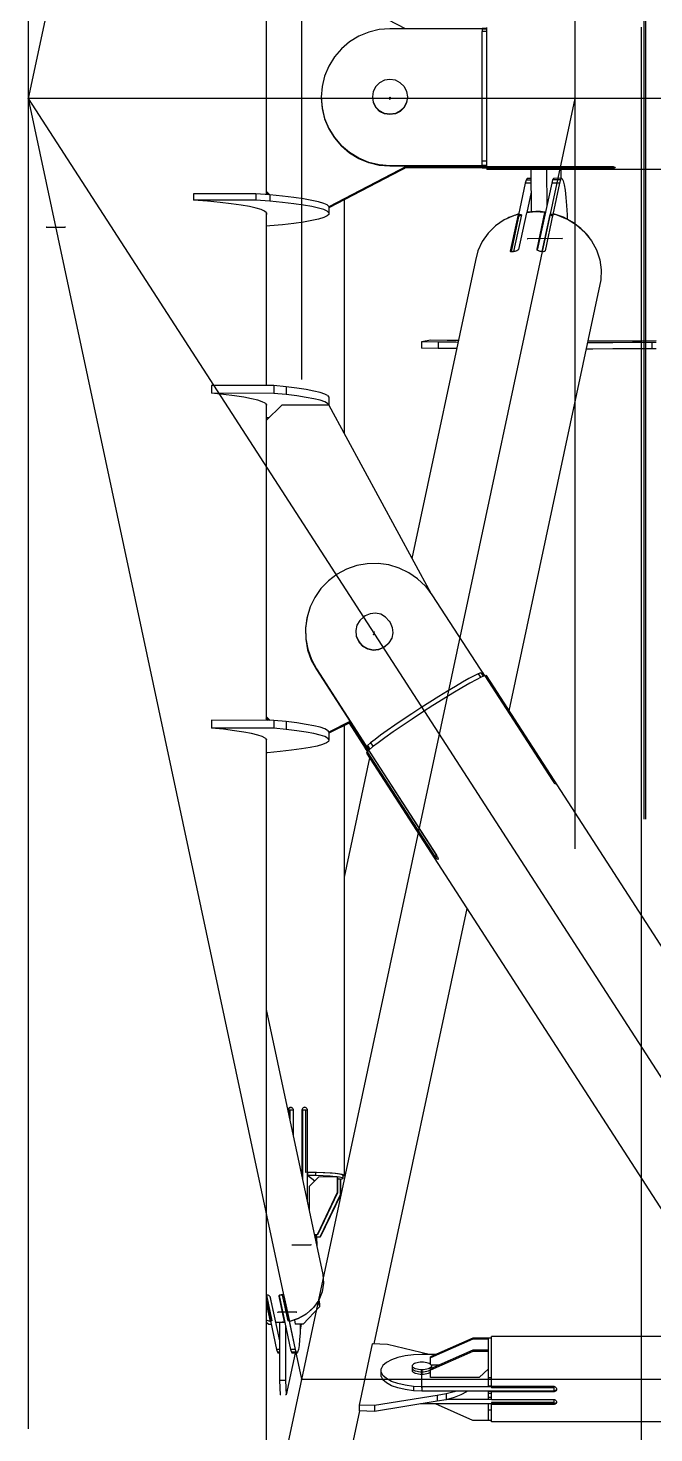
# Model space of a CAD drawing. Header units: millimetres. Extents: x 150209.93 to 150215.05, y 136675.65 to 136679.93.
# Drawn here: x 150211.2963 to 150211.3363, y 136678.2014 to 136678.2914 of the extents above; entities that cross this region are included whole.
import ezdxf

# ---------------------------------------------------------------- set-up
doc = ezdxf.new("R2010")
doc.units = ezdxf.units.MM
doc.header["$LTSCALE"] = 0.25
for name, pattern in [('CENTER', [50.8, 31.75, -6.35, 6.35, -6.35]), ('XKITLINE00', [0]), ('XKITLINE02', [4, 2, -2])]:
    doc.linetypes.add(name, pattern=pattern)

# ---------------------------------------------------------------- blocks, each defined once
blk = doc.blocks.new('çatıı')
at = {"color": 8, "linetype": 'CENTER'}
for p, q in [((11840, 14354.32), (11840, 12689.51)), ((11840, 14100.27), (12015, 13280.27)), ((12370, 14100.27), (11840, 13280.27)), ((11927.5, 13690.27), (11840, 13280.27)), ((11927.5, 13690.27), (11927.5, 12870.27)), ((12015, 13540.01), (12015, 12732.33)), ((11840, 13280.28), (12370, 13280.28)), ((12015, 13280.27), (11840, 12460.27)), ((11840, 13280.27), (12370, 12460.27)), ((11840, 13280.27), (11927.5, 12870.27)), ((11955.8, 13279.92), (11955.8, 13280.63)), ((11845.8, 13239.04), (11851.78, 13239.08)), ((12010.89, 13235.4), (11999.93, 13235.32)), ((11950.77, 13109.5), (11950.54, 13108.63)), ((11924.51, 12913.27), (11930.48, 12913.31)), ((11925.91, 12891.74), (11919.93, 12891.7)), ((11927.5, 12870.27), (12282.5, 12870.27)), ((11966.02, 12867.52), (11966.02, 12873.03))]:
    blk.add_line(p, q, dxfattribs=at)
at = {"color": 116, "linetype": 'XKITLINE02', "true_color": 0x136734}
for p, q in [((12037.16, 12049.63), (12037.16, 13721.24)), ((12037.69, 12049.63), (12037.69, 13721.24)), ((12036.31, 13257.5), (12036.31, 13303.02)), ((12036.31, 12934.47), (12036.31, 13018.62))]:
    blk.add_line(p, q, dxfattribs=at)
at = {"color": 8, "linetype": 'XKITLINE00'}
for p, q in [((11960.8, 13302.56), (11936.2, 13315.32)), ((11916.2, 13310.34), (11916.2, 13250.53)), ((11949, 13301.49), (11945.81, 13300.17)), ((11952.35, 13302.29), (11949, 13301.49)), ((11955.8, 13302.56), (11952.35, 13302.29)), ((11986.8, 13302.56), (11955.8, 13302.56)), ((11985.3, 13302.62), (11985.3, 13302.56)), ((11986.8, 13302.62), (11985.3, 13302.62)), ((11985.3, 13302.44), (11985.3, 13301.7)), ((11986.8, 13302.44), (11985.3, 13302.44)), ((11985.3, 13296.32), (11985.3, 13301.7)), ((11986.8, 13301.7), (11985.3, 13301.7)), ((11986.8, 13298.88), (11986.8, 13302.9)), ((11942.86, 13298.37), (11940.24, 13296.14)), ((11945.81, 13300.17), (11942.86, 13298.37)), ((11986.8, 13282.08), (11986.8, 13298.88)), ((11938, 13293.52), (11936.19, 13290.59)), ((11940.24, 13296.14), (11938, 13293.52)), ((11985.3, 13266.88), (11985.3, 13296.32)), ((11936.19, 13290.59), (11934.87, 13287.41)), ((11934.07, 13284.06), (11933.8, 13280.63)), ((11934.87, 13287.41), (11934.07, 13284.06)), ((11951.26, 13284.04), (11950.47, 13282.48)), ((11952.5, 13285.27), (11951.26, 13284.04)), ((11954.06, 13286.07), (11952.5, 13285.27)), ((11955.8, 13286.34), (11954.06, 13286.07)), ((11957.53, 13286.07), (11955.8, 13286.34)), ((11959.09, 13285.27), (11957.53, 13286.07)), ((11960.33, 13284.04), (11959.09, 13285.27)), ((11960.33, 13284.04), (11961.12, 13282.48)), ((11933.8, 13280.63), (11934.07, 13277.2)), ((11933.8, 13280.47), (11934.07, 13277.04)), ((11950.47, 13282.48), (11950.2, 13280.76)), ((11950.2, 13280.76), (11950.47, 13279.03)), ((11950.2, 13280.69), (11950.47, 13278.97)), ((11950.2, 13280.69), (11950.47, 13278.97)), ((11950.2, 13280.63), (11950.47, 13278.9)), ((11950.47, 13279.03), (11951.26, 13277.47)), ((11950.47, 13278.97), (11951.26, 13277.41)), ((11950.47, 13278.97), (11951.26, 13277.41)), ((11950.47, 13278.9), (11951.26, 13277.35)), ((11961.12, 13279.03), (11960.33, 13277.47)), ((11961.12, 13278.97), (11960.33, 13277.41)), ((11961.12, 13278.97), (11960.33, 13277.41)), ((11961.12, 13278.9), (11960.33, 13277.35)), ((11961.12, 13282.48), (11961.4, 13280.76)), ((11961.4, 13280.76), (11961.12, 13279.03)), ((11961.4, 13280.69), (11961.12, 13278.97)), ((11961.4, 13280.69), (11961.12, 13278.97)), ((11961.4, 13280.63), (11961.12, 13278.9)), ((11986.8, 13261.45), (11986.8, 13282.08)), ((11934.07, 13277.2), (11934.87, 13273.85)), ((11934.07, 13277.04), (11934.87, 13273.69)), ((11952.5, 13276.24), (11951.26, 13277.47)), ((11952.5, 13276.18), (11951.26, 13277.41)), ((11952.5, 13276.18), (11951.26, 13277.41)), ((11952.5, 13276.11), (11951.26, 13277.35)), ((11954.06, 13275.45), (11952.5, 13276.24)), ((11954.06, 13275.38), (11952.5, 13276.18)), ((11954.06, 13275.38), (11952.5, 13276.18)), ((11954.06, 13275.32), (11952.5, 13276.11)), ((11955.8, 13275.17), (11954.06, 13275.45)), ((11955.8, 13275.11), (11954.06, 13275.38)), ((11955.8, 13275.11), (11954.06, 13275.38)), ((11955.8, 13275.05), (11954.06, 13275.32)), ((11957.53, 13275.45), (11955.8, 13275.17)), ((11957.53, 13275.38), (11955.8, 13275.11)), ((11957.53, 13275.38), (11955.8, 13275.11)), ((11957.53, 13275.32), (11955.8, 13275.05)), ((11955.8, 13275.17), (11955.8, 13275.11)), ((11955.8, 13275.11), (11955.8, 13275.05)), ((11959.09, 13276.24), (11957.53, 13275.45)), ((11959.09, 13276.18), (11957.53, 13275.38)), ((11959.09, 13276.18), (11957.53, 13275.38)), ((11959.09, 13276.11), (11957.53, 13275.32)), ((11960.33, 13277.47), (11959.09, 13276.24)), ((11960.33, 13277.41), (11959.09, 13276.18)), ((11960.33, 13277.41), (11959.09, 13276.18)), ((11960.33, 13277.35), (11959.09, 13276.11)), ((11934.87, 13273.85), (11936.19, 13270.67)), ((11934.87, 13273.69), (11936.19, 13270.52)), ((11936.19, 13270.67), (11938, 13267.74)), ((11936.19, 13270.52), (11938, 13267.58)), ((11938, 13267.74), (11940.24, 13265.12)), ((11938, 13267.58), (11940.24, 13264.96)), ((11942.86, 13262.89), (11940.24, 13265.12)), ((11985.3, 13258.83), (11985.3, 13266.88)), ((11942.86, 13262.73), (11940.24, 13264.96)), ((11945.81, 13261.09), (11942.86, 13262.89)), ((11945.81, 13260.93), (11942.86, 13262.73)), ((11949, 13259.77), (11945.81, 13261.09)), ((11949, 13259.61), (11945.81, 13260.93)), ((11986.8, 13258.37), (11986.8, 13261.45)), ((11961.25, 13258.54), (11936.23, 13245.56)), ((11961.86, 13258.54), (11936.23, 13245.24)), ((11952.35, 13258.97), (11949, 13259.77)), ((11952.35, 13258.81), (11949, 13259.61)), ((11952.35, 13258.97), (11952.35, 13258.81)), ((11955.8, 13258.7), (11952.35, 13258.97)), ((11955.8, 13258.54), (11952.35, 13258.81)), ((11986.8, 13258.7), (11955.8, 13258.7)), ((11955.8, 13258.7), (11955.8, 13258.54)), ((11986.8, 13258.54), (11955.8, 13258.54)), ((11985.3, 13257.99), (11960.8, 13257.99)), ((11985.3, 13258.15), (11961.1, 13258.15)), ((11986.8, 13260.12), (11985.3, 13260.12)), ((11986.8, 13258.83), (11985.3, 13258.83)), ((11985.3, 13257.99), (11985.3, 13258.53)), ((11986.8, 13258.31), (11985.3, 13258.31)), ((11986.8, 13258.12), (11985.3, 13258.12)), ((11985.3, 13257.99), (11985.3, 13257.93)), ((11986.8, 13257.93), (11985.3, 13257.93)), ((12026.8, 13258.37), (11986.8, 13258.37)), ((11986.8, 13258.37), (11986.8, 13257.89)), ((11986.8, 13258.37), (11986.8, 13258.31)), ((11986.8, 13257.89), (11986.8, 13257.5)), ((12026.8, 13257.89), (11986.8, 13257.89)), ((12223.2, 13257.5), (11986.8, 13257.5)), ((12000.93, 13257.5), (12001.04, 13243.99)), ((12005.9, 13257.5), (12006, 13245.8)), ((12010.53, 13257.5), (12010.55, 13254.67)), ((12027.11, 13258.36), (12026.8, 13258.37)), ((12026.8, 13258.37), (12026.8, 13257.89)), ((12027.11, 13257.9), (12026.8, 13257.89)), ((12027.39, 13258.31), (12027.11, 13258.36)), ((12027.11, 13258.36), (12027.11, 13257.9)), ((12027.39, 13257.92), (12027.11, 13257.9)), ((12027.63, 13258.24), (12027.39, 13258.31)), ((12027.63, 13257.96), (12027.39, 13257.92)), ((12027.8, 13258.15), (12027.63, 13258.24)), ((12027.8, 13258), (12027.63, 13257.96)), ((12027.88, 13258.1), (12027.8, 13258.15)), ((12027.88, 13258.05), (12027.8, 13258)), ((12027.88, 13258.1), (12027.88, 13258.05)), ((11999.11, 13253.08), (11996.95, 13242.97)), ((11999.4, 13254.12), (11999.11, 13253.08)), ((12000.96, 13253.09), (11999.11, 13253.08)), ((11999.71, 13254.59), (11999.4, 13254.12)), ((12000.95, 13254.13), (11999.4, 13254.12)), ((12000.95, 13254.6), (11999.71, 13254.59)), ((12007.57, 13253.14), (12002.98, 13231.66)), ((12007.86, 13254.18), (12007.57, 13253.14)), ((12010.06, 13253.15), (12007.57, 13253.14)), ((12008.17, 13254.65), (12007.86, 13254.18)), ((12010.35, 13254.2), (12007.86, 13254.18)), ((12010.06, 13253.15), (12007.9, 13243.04)), ((12010.66, 13254.67), (12008.17, 13254.65)), ((12010.35, 13254.2), (12010.06, 13253.15)), ((12010.66, 13254.67), (12010.35, 13254.2)), ((12010.97, 13254.56), (12010.66, 13254.67)), ((12010.97, 13254.56), (12011.29, 13253.86)), ((12011.29, 13253.86), (12011.59, 13252.6)), ((12011.59, 13252.6), (12011.87, 13250.83)), ((11892.88, 13249.72), (11892.88, 13247.72)), ((11912.88, 13249.72), (11892.88, 13249.72)), ((11897.34, 13247.36), (11892.88, 13247.72)), ((11912.88, 13247.72), (11892.88, 13247.72)), ((11901.4, 13246.96), (11897.34, 13247.36)), ((11912.88, 13249.72), (11912.88, 13247.72)), ((11917.34, 13249.35), (11912.88, 13249.72)), ((11917.34, 13247.36), (11912.88, 13247.72)), ((11916.2, 13250.53), (11916.2, 13250.37)), ((11917.38, 13249.35), (11916.2, 13250.53)), ((11916.2, 13250.37), (11916.2, 13249.44)), ((11917.03, 13249.38), (11916.2, 13250.21)), ((11917.34, 13249.35), (11917.34, 13247.36)), ((11921.4, 13248.95), (11917.34, 13249.35)), ((11921.4, 13246.96), (11917.34, 13247.36)), ((11925.01, 13248.53), (11921.4, 13248.95)), ((11928.16, 13248.09), (11925.01, 13248.53)), ((11930.81, 13247.62), (11928.16, 13248.09)), ((11932.96, 13247.14), (11930.81, 13247.62)), ((11934.59, 13246.65), (11932.96, 13247.14)), ((11941.09, 13247.76), (11941.09, 13173.07)), ((12000.99, 13250.25), (11999.58, 13243.68)), ((12011.87, 13250.83), (12012.12, 13248.58)), ((12012.12, 13248.58), (12012.33, 13245.93)), ((11905.01, 13246.54), (11901.4, 13246.96)), ((11908.16, 13246.09), (11905.01, 13246.54)), ((11910.81, 13245.63), (11908.16, 13246.09)), ((11912.96, 13245.15), (11910.81, 13245.63)), ((11914.59, 13244.65), (11912.96, 13245.15)), ((11915.68, 13244.15), (11914.59, 13244.65)), ((11916.23, 13243.64), (11915.68, 13244.15)), ((11916.2, 13243.67), (11916.2, 13188.33)), ((11916.23, 13243.14), (11916.2, 13243.11)), ((11916.23, 13243.64), (11916.23, 13243.14)), ((11925.01, 13246.54), (11921.4, 13246.96)), ((11928.16, 13246.09), (11925.01, 13246.54)), ((11930.81, 13245.63), (11928.16, 13246.09)), ((11932.96, 13245.15), (11930.81, 13245.63)), ((11934.59, 13244.65), (11932.96, 13245.15)), ((11935.68, 13246.15), (11934.59, 13246.65)), ((11935.68, 13244.15), (11934.59, 13244.65)), ((11935.68, 13242.63), (11934.59, 13242.13)), ((11936.23, 13245.64), (11935.68, 13246.15)), ((11936.23, 13243.64), (11935.68, 13244.15)), ((11936.23, 13243.14), (11935.68, 13242.63)), ((11936.23, 13245.64), (11936.23, 13243.64)), ((11936.23, 13243.64), (11936.23, 13243.14)), ((11995.52, 13242.75), (11992.39, 13241.35)), ((11996.84, 13243.09), (11994.33, 13231.33)), ((11997.91, 13242.97), (11995.4, 13231.22)), ((11996.84, 13243.09), (11995.52, 13242.75)), ((11996.99, 13243.27), (11995.78, 13242.82)), ((11996.84, 13243.09), (11996.88, 13242.19)), ((11996.99, 13243.27), (11996.86, 13242.68)), ((11996.86, 13242.68), (11996.89, 13242.07)), ((11997.91, 13242.97), (11996.95, 13242.97)), ((11996.95, 13242.97), (11996.97, 13242.45)), ((11997.91, 13242.97), (11996.97, 13242.45)), ((11999.5, 13243.67), (11996.99, 13231.91)), ((11996.99, 13243.27), (11996.99, 13243.17)), ((12002.38, 13243.92), (11999.5, 13243.67)), ((11999.65, 13243.84), (11999.62, 13243.68)), ((12001.08, 13243.99), (11999.65, 13243.84)), ((12001.08, 13243.99), (12001.04, 13243.81)), ((12002.53, 13244.05), (12001.08, 13243.99)), ((12005.28, 13243.71), (12002.38, 13243.92)), ((12003.98, 13244.01), (12002.53, 13244.05)), ((12005.28, 13243.71), (12002.77, 13231.95)), ((12005.32, 13242.84), (12002.94, 13231.69)), ((12003.98, 13244.01), (12003.93, 13243.81)), ((12005.42, 13243.88), (12003.98, 13244.01)), ((12006.94, 13243.04), (12004.43, 13231.28)), ((12005.28, 13243.71), (12005.32, 13242.84)), ((12005.42, 13243.88), (12005.3, 13243.29)), ((12005.3, 13243.29), (12005.33, 13242.64)), ((12005.42, 13243.88), (12005.45, 13243.23)), ((12007.99, 13243.17), (12005.48, 13231.41)), ((12007.9, 13243.04), (12006.94, 13243.04)), ((12007.86, 13242.56), (12006.94, 13243.04)), ((12007.9, 13243.04), (12007.91, 13242.78)), ((12009.34, 13242.85), (12007.99, 13243.17)), ((12008.14, 13243.35), (12008.09, 13243.14)), ((12011.33, 13242.23), (12008.14, 13243.35)), ((12012.6, 13241.49), (12009.34, 13242.85)), ((12012.33, 13245.93), (12012.5, 13242.96)), ((12012.5, 13242.96), (12012.55, 13241.58)), ((11917.34, 13239.42), (11916.2, 13239.33)), ((11921.4, 13239.82), (11917.34, 13239.42)), ((11925.01, 13240.24), (11921.4, 13239.82)), ((11928.16, 13240.69), (11925.01, 13240.24)), ((11930.81, 13241.15), (11928.16, 13240.69)), ((11932.96, 13241.63), (11930.81, 13241.15)), ((11934.59, 13242.13), (11932.96, 13241.63)), ((11989.59, 13239.47), (11987.21, 13237.15)), ((11992.39, 13241.35), (11989.59, 13239.47)), ((11993.9, 13242.12), (11993.24, 13241.73)), ((11993.9, 13242.12), (11993.88, 13242.02)), ((11995.11, 13242.57), (11993.9, 13242.12)), ((11996.88, 13242.19), (11994.52, 13231.13)), ((11996.97, 13242.45), (11994.55, 13231.12)), ((12011.33, 13242.23), (12011.29, 13242.04)), ((12014.29, 13240.64), (12011.33, 13242.23)), ((12015.57, 13239.64), (12012.6, 13241.49)), ((12016.93, 13238.62), (12014.29, 13240.64)), ((12018.17, 13237.36), (12015.57, 13239.64)), ((12016.93, 13238.62), (12017.82, 13237.67)), ((11985.31, 13234.47), (11983.96, 13231.51)), ((11987.21, 13237.15), (11985.31, 13234.47)), ((12018.17, 13237.36), (12020.32, 13234.71)), ((12018.57, 13236.87), (12019.18, 13236.22)), ((12019.18, 13236.22), (12019.54, 13235.67)), ((12020.32, 13234.71), (12021.95, 13231.77)), ((11983.96, 13231.51), (11983.2, 13228.36)), ((11994.33, 13231.33), (11994.38, 13231.21)), ((11994.52, 13231.13), (11994.38, 13231.21)), ((11994.75, 13231.09), (11994.52, 13231.13)), ((11995.04, 13231.09), (11994.75, 13231.09)), ((11995.38, 13231.14), (11995.04, 13231.09)), ((11995.4, 13231.22), (11995.23, 13231.12)), ((11995.74, 13231.24), (11995.38, 13231.14)), ((11995.66, 13231.22), (11995.4, 13231.22)), ((11996.09, 13231.37), (11995.74, 13231.24)), ((11996.29, 13231.46), (11996.09, 13231.37)), ((11996.42, 13231.5), (11996.29, 13231.46)), ((11996.69, 13231.63), (11996.42, 13231.5)), ((11996.89, 13231.77), (11996.69, 13231.63)), ((11996.99, 13231.91), (11996.89, 13231.77)), ((12002.77, 13231.95), (12002.82, 13231.81)), ((12002.96, 13231.67), (12002.82, 13231.81)), ((12003.19, 13231.54), (12002.96, 13231.67)), ((12003.31, 13231.51), (12003.19, 13231.54)), ((12003.49, 13231.42), (12003.31, 13231.51)), ((12003.84, 13231.29), (12003.49, 13231.42)), ((12004.2, 13231.2), (12003.84, 13231.29)), ((12004.43, 13231.28), (12003.91, 13231.27)), ((12004.57, 13231.16), (12004.2, 13231.2)), ((12004.66, 13231.16), (12004.43, 13231.28)), ((12004.9, 13231.16), (12004.57, 13231.16)), ((12005.18, 13231.2), (12004.9, 13231.16)), ((12005.38, 13231.29), (12005.18, 13231.2)), ((12005.48, 13231.41), (12005.38, 13231.29)), ((12021.95, 13231.77), (12023, 13228.63)), ((11983.2, 13228.36), (11962.84, 13132.97)), ((12023, 13228.63), (12023.46, 13225.39)), ((12023.46, 13225.39), (12023.31, 13222.14)), ((12023.31, 13222.14), (11993.88, 13084.26)), ((11968.84, 13202.82), (11965.92, 13202.3)), ((11965.92, 13202.3), (11965.92, 13200.3)), ((11971.23, 13202.23), (11965.92, 13202.3)), ((11974.16, 13202.75), (11968.84, 13202.82)), ((11971.23, 13202.23), (11971.23, 13200.23)), ((11976.85, 13202.18), (11971.23, 13202.23)), ((11977.73, 13202.72), (11974.16, 13202.75)), ((11977.61, 13202.17), (11976.85, 13202.18)), ((12023.71, 13202.56), (12019.13, 13202.55)), ((12030.11, 13202.57), (12023.71, 13202.56)), ((12036.39, 13202.6), (12030.11, 13202.57)), ((12041.01, 13202.63), (12036.39, 13202.6)), ((11971.23, 13200.23), (11965.92, 13200.3)), ((11976.85, 13200.18), (11971.23, 13200.23)), ((11977.18, 13200.18), (11976.85, 13200.18)), ((12020.78, 13200.04), (12018.59, 13200.04)), ((12020.78, 13202.04), (12019.02, 13202.04)), ((12027.18, 13202.06), (12020.78, 13202.04)), ((12027.18, 13200.06), (12020.78, 13200.04)), ((12033.47, 13202.08), (12027.18, 13202.06)), ((12033.47, 13200.08), (12027.18, 13200.06)), ((12039.6, 13202.12), (12033.47, 13202.08)), ((12039.6, 13200.12), (12033.47, 13200.08)), ((12041.01, 13202.13), (12039.6, 13202.12)), ((12039.6, 13202.12), (12039.6, 13200.12)), ((12041.01, 13200.13), (12039.6, 13200.12)), ((11918.65, 13188.33), (11898.65, 13188.36)), ((11898.65, 13188.36), (11898.65, 13185.87)), ((11902.54, 13185.47), (11898.65, 13185.87)), ((11918.65, 13185.83), (11898.65, 13185.87)), ((11905.99, 13185.04), (11902.54, 13185.47)), ((11908.97, 13184.59), (11905.99, 13185.04)), ((11911.46, 13184.13), (11908.97, 13184.59)), ((11922.54, 13187.92), (11918.65, 13188.33)), ((11918.65, 13188.33), (11918.65, 13185.83)), ((11922.54, 13185.43), (11918.65, 13185.83)), ((11925.98, 13187.5), (11922.54, 13187.92)), ((11922.54, 13187.92), (11922.54, 13185.43)), ((11925.98, 13185.01), (11922.54, 13185.43)), ((11928.96, 13187.05), (11925.98, 13187.5)), ((11928.96, 13184.56), (11925.98, 13185.01)), ((11931.46, 13186.59), (11928.96, 13187.05)), ((11931.46, 13184.09), (11928.96, 13184.56)), ((11933.44, 13186.11), (11931.46, 13186.59)), ((11934.91, 13185.61), (11933.44, 13186.11)), ((11935.85, 13185.11), (11934.91, 13185.61)), ((11935.85, 13185.11), (11936.26, 13184.61)), ((11936.26, 13184.61), (11936.26, 13182.12)), ((11913.45, 13183.65), (11911.46, 13184.13)), ((11914.92, 13183.15), (11913.45, 13183.65)), ((11915.86, 13182.65), (11914.92, 13183.15)), ((11915.86, 13182.65), (11916.26, 13182.15)), ((11916.2, 13182.23), (11916.2, 13081.17)), ((11916.26, 13182.15), (11916.2, 13181.9)), ((11921.21, 13182.09), (11916.21, 13177.11)), ((11936.21, 13182.06), (11921.21, 13182.09)), ((11933.44, 13183.61), (11931.46, 13184.09)), ((11934.91, 13183.12), (11933.44, 13183.61)), ((11935.85, 13182.62), (11934.91, 13183.12)), ((11935.85, 13182.62), (11936.26, 13182.12)), ((11936.21, 13182.06), (11968.85, 13121.89)), ((11936.26, 13182.12), (11936.23, 13182.02)), ((11916.54, 13177.96), (11916.2, 13177.96)), ((11916.21, 13177.11), (11916.2, 13177.04)), ((11916.21, 13177.11), (11916.21, 13082.41)), ((11917.12, 13178.01), (11916.54, 13177.96)), ((11945.14, 13130.71), (11941.88, 13129.58)), ((11948.54, 13131.32), (11945.14, 13130.71)), ((11951.99, 13131.4), (11948.54, 13131.32)), ((11955.41, 13130.93), (11951.99, 13131.4)), ((11958.71, 13129.94), (11955.41, 13130.93)), ((11936.1, 13125.87), (11933.72, 13123.38)), ((11938.85, 13127.95), (11936.1, 13125.87)), ((11941.88, 13129.58), (11938.85, 13127.95)), ((11961.82, 13128.44), (11958.71, 13129.94)), ((11964.66, 13126.48), (11961.82, 13128.44)), ((11967.16, 13124.1), (11964.66, 13126.48)), ((11933.72, 13123.38), (11931.75, 13120.55)), ((11967.16, 13124.1), (11969.25, 13121.36)), ((11969.25, 13121.36), (11986.03, 13095.4)), ((11930.26, 13117.46), (11929.27, 13114.16)), ((11931.75, 13120.55), (11930.26, 13117.46)), ((11929.22, 13113.96), (11928.76, 13110.55)), ((11929.27, 13114.16), (11928.81, 13110.75)), ((11929.27, 13114.16), (11929.22, 13113.96)), ((11946.1, 13113.17), (11945.22, 13111.66)), ((11947.41, 13114.33), (11946.1, 13113.17)), ((11947.83, 13114.6), (11947.41, 13114.33)), ((11949.43, 13115.31), (11947.83, 13114.6)), ((11951.17, 13115.48), (11949.43, 13115.31)), ((11952.88, 13115.11), (11951.17, 13115.48)), ((11954.4, 13114.23), (11952.88, 13115.11)), ((11954.4, 13114.23), (11955.57, 13112.93)), ((11955.57, 13112.93), (11955.84, 13112.51)), ((11955.84, 13112.51), (11956.54, 13110.91)), ((11928.76, 13110.55), (11928.84, 13107.11)), ((11928.81, 13110.75), (11928.89, 13107.31)), ((11944.83, 13109.89), (11945.01, 13108.16)), ((11945.22, 13111.66), (11944.85, 13109.96)), ((11944.85, 13109.96), (11945.03, 13108.22)), ((11945.01, 13108.16), (11945.72, 13106.56)), ((11945.03, 13108.22), (11945.74, 13106.62)), ((11956.72, 13109.17), (11956.35, 13107.46)), ((11956.54, 13110.91), (11956.72, 13109.17)), ((11928.84, 13107.11), (11929.45, 13103.73)), ((11928.89, 13107.31), (11929.51, 13103.92)), ((11929.45, 13103.73), (11930.6, 13100.48)), ((11929.51, 13103.92), (11930.65, 13100.67)), ((11945.74, 13106.62), (11945.72, 13106.56)), ((11945.72, 13106.56), (11945.99, 13106.14)), ((11945.74, 13106.62), (11946.01, 13106.2)), ((11946.01, 13106.2), (11945.99, 13106.14)), ((11945.99, 13106.14), (11947.16, 13104.83)), ((11946.01, 13106.2), (11947.18, 13104.9)), ((11948.67, 13103.95), (11947.16, 13104.83)), ((11948.69, 13104.02), (11947.18, 13104.9)), ((11950.39, 13103.58), (11948.67, 13103.95)), ((11950.4, 13103.65), (11948.69, 13104.02)), ((11952.13, 13103.76), (11950.39, 13103.58)), ((11952.15, 13103.82), (11950.4, 13103.65)), ((11953.73, 13104.46), (11952.13, 13103.76)), ((11953.75, 13104.52), (11952.15, 13103.82)), ((11954.15, 13104.73), (11953.73, 13104.46)), ((11953.75, 13104.52), (11953.73, 13104.46)), ((11954.17, 13104.79), (11953.75, 13104.52)), ((11955.46, 13105.89), (11954.15, 13104.73)), ((11954.17, 13104.79), (11954.15, 13104.73)), ((11955.47, 13105.96), (11954.17, 13104.79)), ((11956.34, 13107.4), (11955.46, 13105.89)), ((11956.35, 13107.46), (11955.47, 13105.96)), ((11930.65, 13100.67), (11930.6, 13100.48)), ((11930.6, 13100.48), (11932.23, 13097.44)), ((11930.65, 13100.67), (11932.29, 13097.64)), ((11932.29, 13097.64), (11932.23, 13097.44)), ((11932.23, 13097.44), (11970.72, 13037.91)), ((11932.29, 13097.64), (11949.07, 13071.67)), ((11981.09, 13094.56), (11979.06, 13093.42)), ((11982.77, 13095.46), (11981.09, 13094.56)), ((11984.06, 13096.09), (11982.77, 13095.46)), ((11985.04, 13094.99), (11983.43, 13094.18)), ((11984.94, 13096.43), (11984.06, 13096.09)), ((11984.06, 13096.09), (11984.84, 13094.89)), ((11984.94, 13096.43), (11985.7, 13095.26)), ((11986.11, 13095.43), (11985.04, 13094.99)), ((11985.41, 13096.47), (11985.32, 13096.5)), ((11985.41, 13096.47), (11986.09, 13095.42)), ((11986.16, 13095.44), (11986.11, 13095.43)), ((11986.16, 13095.44), (12007.84, 13061.89)), ((11986.51, 13095.49), (11986.24, 13095.31)), ((11986.62, 13095.5), (11986.51, 13095.49)), ((11986.51, 13095.49), (12008.19, 13061.94)), ((11986.62, 13095.5), (12261.89, 12669.61)), ((11974.17, 13090.51), (11971.43, 13088.82)), ((11975.96, 13089.88), (11972.84, 13087.97)), ((11976.74, 13092.06), (11974.17, 13090.51)), ((11978.82, 13091.59), (11975.96, 13089.88)), ((11979.06, 13093.42), (11976.74, 13092.06)), ((11981.34, 13093.04), (11978.82, 13091.59)), ((11983.43, 13094.18), (11981.34, 13093.04)), ((11968.57, 13087.02), (11965.66, 13085.15)), ((11969.56, 13085.91), (11966.21, 13083.76)), ((11971.43, 13088.82), (11968.57, 13087.02)), ((11972.84, 13087.97), (11969.56, 13085.91)), ((11918.65, 13081.16), (11898.65, 13081.19)), ((11898.65, 13081.19), (11898.65, 13078.7)), ((11916.21, 13082.41), (11916.2, 13082.34)), ((11916.96, 13081.16), (11916.2, 13081.93)), ((11917.46, 13081.16), (11916.21, 13082.41)), ((11922.54, 13080.76), (11918.65, 13081.16)), ((11918.65, 13081.16), (11918.65, 13078.67)), ((11925.98, 13080.33), (11922.54, 13080.76)), ((11922.54, 13080.76), (11922.54, 13078.27)), ((11942.99, 13080.8), (11936.26, 13077.41)), ((11959.98, 13081.41), (11957.35, 13079.62)), ((11962.91, 13081.59), (11959.74, 13079.47)), ((11962.78, 13083.27), (11959.98, 13081.41)), ((11965.66, 13085.15), (11962.78, 13083.27)), ((11966.21, 13083.76), (11962.91, 13081.59)), ((11902.54, 13078.3), (11898.65, 13078.7)), ((11918.65, 13078.67), (11898.65, 13078.7)), ((11905.99, 13077.87), (11902.54, 13078.3)), ((11908.97, 13077.43), (11905.99, 13077.87)), ((11911.46, 13076.96), (11908.97, 13077.43)), ((11913.45, 13076.48), (11911.46, 13076.96)), ((11914.92, 13075.99), (11913.45, 13076.48)), ((11922.54, 13078.27), (11918.65, 13078.67)), ((11925.98, 13077.84), (11922.54, 13078.27)), ((11928.96, 13079.89), (11925.98, 13080.33)), ((11928.96, 13077.39), (11925.98, 13077.84)), ((11928.96, 13077.4), (11928.92, 13077.4)), ((11931.46, 13079.42), (11928.96, 13079.89)), ((11931.46, 13076.93), (11928.96, 13077.39)), ((11933.44, 13078.94), (11931.46, 13079.42)), ((11933.44, 13076.45), (11931.46, 13076.93)), ((11934.91, 13078.45), (11933.44, 13078.94)), ((11934.91, 13075.96), (11933.44, 13076.45)), ((11935.85, 13077.95), (11934.91, 13078.45)), ((11935.85, 13077.95), (11936.26, 13077.44)), ((11943.16, 13080.54), (11936.26, 13077.07)), ((11936.26, 13077.44), (11936.26, 13074.95)), ((11941.09, 13079.5), (11941.09, 12935.63)), ((11942.7, 13080.31), (11947.88, 13072.3)), ((11942.83, 13080.38), (11947.96, 13072.45)), ((11952.82, 13076.42), (11951.02, 13075.08)), ((11954.94, 13077.94), (11952.82, 13076.42)), ((11956.8, 13077.45), (11954.19, 13075.61)), ((11957.35, 13079.62), (11954.94, 13077.94)), ((11959.74, 13079.47), (11956.8, 13077.45)), ((11915.86, 13075.49), (11914.92, 13075.99)), ((11915.86, 13075.49), (11916.26, 13074.98)), ((11916.2, 13075.07), (11916.2, 12689.51)), ((11916.26, 13074.98), (11916.2, 13074.74)), ((11927.53, 13072.03), (11924.31, 13071.59)), ((11930.27, 13072.49), (11927.53, 13072.03)), ((11932.51, 13072.96), (11930.27, 13072.49)), ((11934.24, 13073.45), (11932.51, 13072.96)), ((11935.45, 13073.94), (11934.24, 13073.45)), ((11935.85, 13075.46), (11934.91, 13075.96)), ((11936.12, 13074.45), (11935.45, 13073.94)), ((11935.85, 13075.46), (11936.26, 13074.95)), ((11936.26, 13074.95), (11936.12, 13074.45)), ((11947.94, 13072.42), (11947.87, 13072.28)), ((11947.87, 13072.28), (11947.88, 13072.19)), ((11947.88, 13072.19), (11948.56, 13071.14)), ((11948.09, 13072.61), (11947.94, 13072.42)), ((11947.94, 13072.42), (11948.71, 13071.23)), ((11948.22, 13072.7), (11948.09, 13072.61)), ((11948.09, 13072.61), (11948.9, 13071.35)), ((11949.6, 13073.97), (11948.58, 13073.11)), ((11948.58, 13073.11), (11949.36, 13071.91)), ((11950.24, 13072.65), (11949.02, 13071.63)), ((11951.02, 13075.08), (11949.6, 13073.97)), ((11949.6, 13073.97), (11950.38, 13072.76)), ((11951.98, 13073.99), (11950.24, 13072.65)), ((11954.19, 13075.61), (11951.98, 13073.99)), ((11916.54, 13070.79), (11916.2, 13070.79)), ((11920.64, 13071.18), (11916.54, 13070.79)), ((11924.31, 13071.59), (11920.64, 13071.18)), ((11949.23, 13069.19), (11941.09, 13031.03)), ((11948.37, 13070.95), (11948.29, 13070.64)), ((11948.29, 13070.64), (12223.57, 12644.75)), ((11948.53, 13071.12), (11948.37, 13070.95)), ((11949.03, 13071.44), (11948.53, 13071.12)), ((11948.53, 13071.12), (11970.21, 13037.57)), ((11949.03, 13071.44), (11948.9, 13071.35)), ((11949.02, 13071.63), (11948.98, 13071.58)), ((11948.98, 13071.58), (11970.66, 13038.04)), ((12007.84, 13061.89), (12008.04, 13061.6)), ((12008.19, 13061.94), (12007.92, 13061.77)), ((12008.04, 13061.6), (12008.23, 13061.33)), ((12008.37, 13061.65), (12008.12, 13061.49)), ((12008.19, 13061.94), (12008.37, 13061.65)), ((12008.23, 13061.33), (12008.41, 13061.1)), ((12008.37, 13061.65), (12008.53, 13061.37)), ((12008.41, 13061.1), (12008.56, 13060.93)), ((12008.53, 13061.37), (12008.66, 13061.13)), ((12008.68, 13060.82), (12008.56, 13060.93)), ((12008.66, 13061.13), (12008.74, 13060.95)), ((12008.75, 13060.79), (12008.68, 13060.82)), ((12008.74, 13060.95), (12008.77, 13060.83)), ((12008.77, 13060.83), (12008.75, 13060.79)), ((11970.72, 13037.9), (11970.21, 13037.57)), ((11970.21, 13037.57), (11970.41, 13037.29)), ((11970.91, 13037.61), (11970.41, 13037.29)), ((11970.41, 13037.29), (11970.61, 13037.04)), ((11970.61, 13037.04), (11970.79, 13036.84)), ((11970.66, 13038.04), (11970.84, 13037.74)), ((11970.73, 13037.93), (11970.72, 13037.91)), ((11970.74, 13037.92), (11970.72, 13037.91)), ((11970.74, 13037.91), (11970.72, 13037.9)), ((11970.96, 13036.71), (11970.79, 13036.84)), ((11970.84, 13037.74), (11971, 13037.44)), ((11971.09, 13036.65), (11970.96, 13036.71)), ((11971, 13037.44), (11971.11, 13037.17)), ((11971.17, 13036.67), (11971.09, 13036.65)), ((11971.11, 13037.17), (11971.18, 13036.94)), ((11971.2, 13036.77), (11971.17, 13036.67)), ((11971.18, 13036.94), (11971.2, 13036.77)), ((11980.38, 13021), (11950.62, 12881.57)), ((11916.2, 12988.62), (11934.31, 12903.75)), ((11923.23, 12956.68), (11923.17, 12956.42)), ((11923.23, 12956.37), (11923.17, 12956.42)), ((11923.17, 12956.42), (11923.17, 12955.96)), ((11923.33, 12956.92), (11923.23, 12956.68)), ((11923.27, 12956.63), (11923.23, 12956.37)), ((11923.23, 12956.37), (11923.23, 12955.68)), ((11923.38, 12956.87), (11923.27, 12956.63)), ((11923.73, 12956.41), (11923.31, 12956.38)), ((11923.31, 12956.38), (11923.31, 12955.29)), ((11923.51, 12957.11), (11923.33, 12956.92)), ((11923.42, 12956.91), (11923.38, 12956.87)), ((11923.57, 12957.06), (11923.42, 12956.91)), ((11923.74, 12957.23), (11923.51, 12957.11)), ((11923.8, 12957.19), (11923.57, 12957.06)), ((11923.73, 12956.41), (11923.73, 12953.3)), ((11924.78, 12956.41), (11923.73, 12956.41)), ((11924, 12957.28), (11923.74, 12957.23)), ((11924.06, 12957.23), (11923.8, 12957.19)), ((11924.26, 12957.24), (11924, 12957.28)), ((11924.32, 12957.2), (11924.06, 12957.23)), ((11924.5, 12957.12), (11924.26, 12957.24)), ((11924.53, 12957.09), (11924.32, 12957.2)), ((11924.68, 12956.94), (11924.5, 12957.12)), ((11924.68, 12956.94), (11924.8, 12956.7)), ((11924.84, 12956.36), (11924.78, 12956.41)), ((11924.78, 12956.41), (11924.78, 12948.41)), ((11924.8, 12956.7), (11924.84, 12956.44)), ((11924.84, 12956.44), (11924.84, 12948.12)), ((11927.67, 12956.72), (11927.63, 12956.46)), ((11927.63, 12956.46), (11927.63, 12936.51)), ((11927.68, 12956.42), (11927.63, 12956.46)), ((11927.79, 12956.96), (11927.67, 12956.72)), ((11927.73, 12956.68), (11927.67, 12956.72)), ((11927.73, 12956.68), (11927.68, 12956.42)), ((11927.68, 12956.42), (11927.68, 12936.47)), ((11927.85, 12956.92), (11927.73, 12956.68)), ((11928.81, 12956.44), (11927.76, 12956.43)), ((11927.76, 12956.43), (11927.76, 12934.41)), ((11927.98, 12957.15), (11927.79, 12956.96)), ((11928.04, 12957.1), (11927.85, 12956.92)), ((11928.22, 12957.27), (11927.98, 12957.15)), ((11928.28, 12957.22), (11928.04, 12957.1)), ((11928.48, 12957.31), (11928.22, 12957.27)), ((11928.54, 12957.26), (11928.28, 12957.22)), ((11928.75, 12957.27), (11928.48, 12957.31)), ((11928.8, 12957.22), (11928.54, 12957.26)), ((11928.99, 12957.14), (11928.75, 12957.27)), ((11929.02, 12957.11), (11928.8, 12957.22)), ((11928.81, 12956.44), (11928.81, 12936.49)), ((11929.28, 12956.42), (11928.81, 12956.44)), ((11929.18, 12956.96), (11928.99, 12957.14)), ((11929.18, 12956.96), (11929.28, 12956.72)), ((11929.28, 12956.72), (11929.34, 12956.46)), ((11929.28, 12956.42), (11929.28, 12936.48)), ((11929.34, 12956.38), (11929.28, 12956.42)), ((11929.34, 12956.46), (11929.34, 12936.51)), ((11927.63, 12936.51), (11927.32, 12936.51)), ((11927.66, 12936.49), (11927.32, 12936.49)), ((11927.66, 12935.49), (11927.53, 12935.49)), ((11927.68, 12936.47), (11927.63, 12936.51)), ((11927.76, 12936.41), (11927.66, 12936.49)), ((11927.66, 12936.49), (11927.66, 12935.49)), ((11927.76, 12935.41), (11927.66, 12935.49)), ((11929.26, 12936.5), (11928.81, 12936.49)), ((11929.26, 12936.5), (11929.26, 12927.42)), ((11929.28, 12936.48), (11929.26, 12936.5)), ((11929.4, 12936.46), (11929.34, 12936.51)), ((11932.24, 12936.46), (11929.34, 12936.51)), ((11932.01, 12936.43), (11929.38, 12936.48)), ((11929.38, 12936.48), (11929.38, 12935.48)), ((11931.7, 12933.7), (11929.38, 12935.48)), ((11932.01, 12935.44), (11929.38, 12935.48)), ((11932.96, 12934.97), (11929.97, 12931.96)), ((11934.46, 12936.35), (11932.01, 12936.43)), ((11932.01, 12936.43), (11932.01, 12935.44)), ((11934.46, 12935.35), (11932.01, 12935.44)), ((11934.97, 12936.36), (11932.24, 12936.46)), ((11938.93, 12935.01), (11932.96, 12934.97)), ((11936.61, 12936.23), (11934.46, 12936.35)), ((11936.61, 12935.23), (11934.46, 12935.35)), ((11937.33, 12936.22), (11934.97, 12936.36)), ((11938.38, 12936.08), (11936.61, 12936.23)), ((11938.38, 12935.08), (11936.61, 12935.23)), ((11939.19, 12936.04), (11937.33, 12936.22)), ((11939.69, 12935.91), (11938.38, 12936.08)), ((11938.91, 12935.01), (11938.38, 12935.08)), ((11939.69, 12934.91), (11938.93, 12935.01)), ((11938.93, 12935.01), (11938.93, 12930.03)), ((11939.02, 12934.94), (11938.93, 12935.01)), ((11939.02, 12934.94), (11939.02, 12929.95)), ((11939.86, 12934.3), (11939.02, 12934.29)), ((11940.46, 12935.84), (11939.19, 12936.04)), ((11940.49, 12935.72), (11939.69, 12935.91)), ((11940.49, 12934.72), (11939.69, 12934.91)), ((11939.86, 12934.3), (11939.86, 12929.31)), ((11939.96, 12934.22), (11939.86, 12934.3)), ((11940.44, 12934.34), (11939.95, 12934.23)), ((11939.96, 12934.22), (11939.96, 12929.24)), ((11940.74, 12934.53), (11940.44, 12934.34)), ((11941.09, 12935.63), (11940.46, 12935.84)), ((11940.74, 12935.53), (11940.49, 12935.72)), ((11940.74, 12934.53), (11940.49, 12934.72)), ((11940.74, 12935.53), (11940.74, 12934.53)), ((11941.03, 12935.41), (11940.74, 12935.32)), ((11941.09, 12935.63), (11941.03, 12935.41)), ((11929.97, 12931.96), (11929.97, 12924.09)), ((11938.93, 12930.03), (11932.46, 12916.52)), ((11939.02, 12929.95), (11932.55, 12916.45)), ((11939.86, 12929.31), (11933.39, 12915.8)), ((11939.96, 12929.24), (11933.49, 12915.73)), ((11939.02, 12929.95), (11938.93, 12930.03)), ((11939.96, 12929.24), (11939.86, 12929.31)), ((11932.46, 12916.52), (11931.59, 12916.51)), ((11932.55, 12916.45), (11931.6, 12916.44)), ((11932.08, 12916.42), (11931.61, 12916.41)), ((11931.85, 12915.48), (11931.84, 12915.31)), ((11931.89, 12915.84), (11931.85, 12915.48)), ((11931.93, 12916.11), (11931.89, 12915.84)), ((11931.98, 12916.31), (11931.93, 12916.11)), ((11932.02, 12916.41), (11931.98, 12916.31)), ((11932.08, 12916.42), (11932.02, 12916.41)), ((11932.08, 12916.42), (11932.13, 12916.33)), ((11932.13, 12916.33), (11932.17, 12916.15)), ((11932.17, 12916.15), (11932.22, 12915.89)), ((11932.22, 12915.89), (11932.26, 12915.55)), ((11933.39, 12915.8), (11932.23, 12915.79)), ((11933.49, 12915.73), (11932.24, 12915.72)), ((11932.26, 12915.55), (11932.3, 12915.14)), ((11932.3, 12915.14), (11932.33, 12914.68)), ((11932.33, 12914.68), (11932.35, 12914.17)), ((11932.55, 12916.45), (11932.46, 12916.52)), ((11933.49, 12915.73), (11933.39, 12915.8)), ((11932.35, 12914.17), (11932.36, 12913.64)), ((11932.36, 12913.64), (11932.36, 12913.1)), ((11932.36, 12913.1), (11932.36, 12912.87)), ((11934.55, 12900.98), (11934.11, 12898.21)), ((11934.31, 12903.75), (11934.55, 12900.98)), ((11916.46, 12897.23), (11916.2, 12897.24)), ((11916.25, 12897.15), (11916.2, 12897.18)), ((11916.84, 12897.16), (11916.25, 12897.15)), ((11916.25, 12897.15), (11918, 12888.93)), ((11916.73, 12897.19), (11916.46, 12897.23)), ((11916.97, 12897.12), (11916.73, 12897.19)), ((11917.17, 12897.02), (11916.97, 12897.12)), ((11917.31, 12896.91), (11917.17, 12897.02)), ((11917.31, 12896.91), (11917.38, 12896.8)), ((11917.36, 12896.83), (11920.4, 12882.58)), ((11917.38, 12896.8), (11919.13, 12888.58)), ((11920.19, 12896.93), (11920.17, 12896.82)), ((11920.17, 12896.82), (11921.92, 12888.6)), ((11920.28, 12897.04), (11920.19, 12896.93)), ((11920.26, 12897.02), (11921.94, 12889.15)), ((11920.46, 12897.14), (11920.28, 12897.04)), ((11920.31, 12897.06), (11923.99, 12879.79)), ((11920.68, 12897.22), (11920.46, 12897.14)), ((11921.32, 12897.19), (11920.57, 12897.18)), ((11920.94, 12897.26), (11920.68, 12897.22)), ((11921.21, 12897.27), (11920.94, 12897.26)), ((11921.45, 12897.25), (11921.21, 12897.27)), ((11921.45, 12897.25), (11921.32, 12897.19)), ((11921.32, 12897.19), (11923.08, 12888.96)), ((11921.66, 12897.19), (11921.45, 12897.25)), ((11921.78, 12897.11), (11921.66, 12897.19)), ((11921.78, 12897.11), (11921.87, 12897.02)), ((11921.87, 12897.02), (11923.62, 12888.8)), ((11934.11, 12898.21), (11933.02, 12895.57)), ((11916.2, 12895.57), (11917.56, 12889.16)), ((11916.2, 12895.3), (11917.47, 12889.33)), ((11916.2, 12894.62), (11917.45, 12888.76)), ((11933.26, 12893.49), (11927.97, 12887.89)), ((11931.31, 12893.2), (11929.09, 12891.22)), ((11930.7, 12892.59), (11929.7, 12891.76)), ((11930.87, 12892.81), (11930.7, 12892.59)), ((11933.02, 12895.57), (11931.31, 12893.2)), ((11932.86, 12895.36), (11933.26, 12893.49)), ((11933.03, 12895.61), (11933.29, 12894.4)), ((11933.29, 12894.4), (11933.26, 12893.49)), ((11917.45, 12888.76), (11916.2, 12889.15)), ((11917.55, 12888.71), (11916.2, 12889.15)), ((11917.02, 12887.82), (11916.2, 12888.41)), ((11917.79, 12887.83), (11917.02, 12887.82)), ((11917.47, 12889.33), (11917.45, 12888.76)), ((11917.48, 12889.56), (11917.46, 12889.13)), ((11917.46, 12889.13), (11917.55, 12888.71)), ((11917.56, 12889.16), (11917.55, 12888.93)), ((11918, 12888.93), (11917.55, 12888.93)), ((11917.55, 12888.93), (11919.51, 12879.76)), ((11917.56, 12888.92), (11917.55, 12888.71)), ((11918, 12888.93), (11917.56, 12889.16)), ((11920.52, 12888.45), (11919.13, 12888.58)), ((11919.21, 12888.57), (11919.23, 12888.46)), ((11919.93, 12888.41), (11919.23, 12888.46)), ((11919.91, 12888.5), (11919.93, 12888.41)), ((11920.62, 12888.4), (11919.93, 12888.41)), ((11920.4, 12888.4), (11920.41, 12869.85)), ((11921.92, 12888.6), (11920.52, 12888.45)), ((11921.32, 12888.42), (11920.62, 12888.4)), ((11921.3, 12888.53), (11921.32, 12888.42)), ((11922.02, 12888.48), (11921.32, 12888.42)), ((11921.94, 12889.15), (11921.92, 12888.6)), ((11921.95, 12889.36), (11921.93, 12888.89)), ((11921.93, 12888.89), (11922.02, 12888.48)), ((11922.04, 12888.95), (11922.02, 12888.48)), ((11923.53, 12889.2), (11923.08, 12888.96)), ((11923.53, 12888.97), (11923.08, 12888.96)), ((11923.54, 12889.2), (11923.53, 12888.97)), ((11923.53, 12888.97), (11925.48, 12879.8)), ((11926.46, 12889.72), (11923.62, 12888.8)), ((11923.71, 12888.83), (11923.72, 12888.76)), ((11926.3, 12889.6), (11923.72, 12888.76)), ((11925.19, 12889.24), (11925.48, 12887.88)), ((11927.97, 12887.89), (11925.48, 12887.88)), ((11926.29, 12889.66), (11926.3, 12889.6)), ((11928.66, 12890.89), (11926.3, 12889.6)), ((11929.09, 12891.22), (11926.46, 12889.72)), ((11927.09, 12887.63), (11927, 12885.14)), ((11927.41, 12887.89), (11927.04, 12886.13)), ((11927.1, 12887.89), (11927.09, 12887.63)), ((11928.95, 12891.14), (11928.66, 12890.89)), ((11922.39, 12887.27), (11922.4, 12869.86)), ((11926.87, 12882.93), (11926.69, 12881.11)), ((11927, 12885.14), (11926.87, 12882.93)), ((11982.32, 12883.47), (11968.82, 12877.49)), ((11982.32, 12883.08), (11968.82, 12877.1)), ((11987.32, 12883.47), (11982.32, 12883.47)), ((11982.32, 12883.47), (11982.32, 12883.08)), ((11987.32, 12883.08), (11982.32, 12883.08)), ((11988.32, 12883.46), (11987.32, 12883.46)), ((11987.32, 12879.16), (11987.32, 12883.46)), ((11988.32, 12867.9), (11988.32, 12883.91)), ((12043.29, 12883.91), (11988.32, 12883.91)), ((11920.4, 12879.76), (11919.51, 12879.76)), ((11919.51, 12879.76), (11919.76, 12878.9)), ((11920.4, 12878.9), (11919.76, 12878.9)), ((11919.76, 12878.9), (11920.01, 12878.6)), ((11920.4, 12878.6), (11920.01, 12878.6)), ((11925.45, 12878.64), (11922.61, 12865.26)), ((11925.48, 12879.8), (11923.99, 12879.79)), ((11923.99, 12879.79), (11924.24, 12878.93)), ((11925.73, 12878.94), (11924.24, 12878.93)), ((11924.24, 12878.93), (11924.49, 12878.63)), ((11925.99, 12878.64), (11924.49, 12878.63)), ((11925.48, 12879.8), (11925.73, 12878.94)), ((11925.73, 12878.94), (11925.99, 12878.64)), ((11926.24, 12878.91), (11925.99, 12878.64)), ((11926.48, 12879.75), (11926.24, 12878.91)), ((11926.69, 12881.11), (11926.48, 12879.75)), ((11950.07, 12881.59), (11945.89, 12861.99)), ((11955.05, 12881.42), (11950.07, 12881.59)), ((11968.3, 12878.19), (11955.05, 12881.42)), ((11982.32, 12879.54), (11968.82, 12873.56)), ((11982.32, 12879.15), (11968.82, 12873.17)), ((11987.32, 12879.54), (11982.32, 12879.54)), ((11982.32, 12879.54), (11982.32, 12879.15)), ((11987.32, 12879.15), (11982.32, 12879.15)), ((11987.32, 12879.16), (11987.32, 12879.15)), ((11987.32, 12879.15), (11987.32, 12879.13)), ((11987.32, 12873.46), (11987.32, 12879.13)), ((11953.56, 12874.63), (11952.99, 12873.57)), ((11954.67, 12875.61), (11953.56, 12874.63)), ((11956.28, 12876.48), (11954.67, 12875.61)), ((11958.32, 12877.2), (11956.28, 12876.48)), ((11960.69, 12877.74), (11958.32, 12877.2)), ((11963.29, 12878.07), (11960.69, 12877.74)), ((11962.96, 12874.72), (11962.92, 12874.5)), ((11962.92, 12874.5), (11962.92, 12873.77)), ((11962.92, 12874.5), (11962.96, 12874.29)), ((11963.1, 12874.92), (11962.96, 12874.72)), ((11962.96, 12874.29), (11963.1, 12874.09)), ((11963.33, 12875.11), (11963.1, 12874.92)), ((11963.33, 12873.89), (11963.1, 12874.09)), ((11966.02, 12878.19), (11963.29, 12878.07)), ((11963.64, 12875.29), (11963.33, 12875.11)), ((11964.02, 12875.44), (11963.64, 12875.29)), ((11964.47, 12875.56), (11964.02, 12875.44)), ((11964.96, 12875.65), (11964.47, 12875.56)), ((11965.48, 12875.7), (11964.96, 12875.65)), ((11966.02, 12875.72), (11965.48, 12875.7)), ((11970.38, 12878.19), (11966.02, 12878.19)), ((11966.56, 12875.7), (11966.02, 12875.72)), ((11967.08, 12875.65), (11966.56, 12875.7)), ((11967.57, 12875.56), (11967.08, 12875.65)), ((11968.01, 12875.44), (11967.57, 12875.56)), ((11968.39, 12875.29), (11968.01, 12875.44)), ((11968.7, 12875.11), (11968.39, 12875.29)), ((11968.93, 12874.92), (11968.7, 12875.11)), ((11968.93, 12874.09), (11968.7, 12873.89)), ((11968.82, 12875.02), (11968.82, 12877.49)), ((11968.93, 12874.92), (11969.07, 12874.72)), ((11969.07, 12874.29), (11968.93, 12874.09)), ((11971.62, 12874.8), (11969.01, 12874.8)), ((11969.07, 12874.72), (11969.12, 12874.5)), ((11969.12, 12874.5), (11969.07, 12874.29)), ((11969.12, 12874.5), (11969.12, 12873.77)), ((11922.4, 12869.86), (11920.41, 12869.85)), ((11920.41, 12869.85), (11920.62, 12865.25)), ((11922.4, 12869.86), (11922.61, 12865.26)), ((11952.99, 12871.12), (11952.99, 12873.57)), ((11952.99, 12872.49), (11953.56, 12871.44)), ((11952.99, 12871.12), (11953.56, 12870.06)), ((11954.67, 12870.46), (11953.56, 12871.44)), ((11954.67, 12869.08), (11953.56, 12870.06)), ((11956.28, 12869.59), (11954.67, 12870.46)), ((11958.32, 12868.87), (11956.28, 12869.59)), ((11962.92, 12873.77), (11962.96, 12873.56)), ((11962.92, 12873.77), (11962.96, 12873.56)), ((11962.92, 12873.77), (11962.92, 12873.03)), ((11962.92, 12873.03), (11962.96, 12872.82)), ((11962.96, 12873.56), (11963.1, 12873.35)), ((11962.96, 12873.56), (11963.1, 12873.35)), ((11962.96, 12872.82), (11963.1, 12872.62)), ((11963.33, 12873.16), (11963.1, 12873.35)), ((11963.33, 12873.16), (11963.1, 12873.35)), ((11963.33, 12872.42), (11963.1, 12872.62)), ((11963.64, 12873.72), (11963.33, 12873.89)), ((11963.64, 12872.99), (11963.33, 12873.16)), ((11963.64, 12872.99), (11963.33, 12873.16)), ((11963.64, 12872.25), (11963.33, 12872.42)), ((11964.02, 12873.57), (11963.64, 12873.72)), ((11964.02, 12872.83), (11963.64, 12872.99)), ((11964.02, 12872.83), (11963.64, 12872.99)), ((11964.02, 12872.1), (11963.64, 12872.25)), ((11964.47, 12873.45), (11964.02, 12873.57)), ((11964.47, 12872.71), (11964.02, 12872.83)), ((11964.47, 12872.71), (11964.02, 12872.83)), ((11964.47, 12871.98), (11964.02, 12872.1)), ((11964.96, 12873.36), (11964.47, 12873.45)), ((11964.96, 12872.62), (11964.47, 12872.71)), ((11964.96, 12872.62), (11964.47, 12872.71)), ((11964.96, 12871.89), (11964.47, 12871.98)), ((11965.48, 12873.3), (11964.96, 12873.36)), ((11965.48, 12872.57), (11964.96, 12872.62)), ((11965.48, 12872.57), (11964.96, 12872.62)), ((11965.48, 12871.83), (11964.96, 12871.89)), ((11966.02, 12873.29), (11965.48, 12873.3)), ((11966.02, 12872.55), (11965.48, 12872.57)), ((11966.02, 12872.55), (11965.48, 12872.57)), ((11966.02, 12871.81), (11965.48, 12871.83)), ((11966.56, 12873.3), (11966.02, 12873.29)), ((11966.02, 12873.29), (11966.02, 12872.55)), ((11966.56, 12872.57), (11966.02, 12872.55)), ((11966.56, 12872.57), (11966.02, 12872.55)), ((11966.02, 12872.55), (11966.02, 12871.81)), ((11966.56, 12871.83), (11966.02, 12871.81)), ((11967.08, 12873.36), (11966.56, 12873.3)), ((11967.08, 12872.62), (11966.56, 12872.57)), ((11967.08, 12872.62), (11966.56, 12872.57)), ((11967.08, 12871.89), (11966.56, 12871.83)), ((11967.57, 12873.45), (11967.08, 12873.36)), ((11967.57, 12872.71), (11967.08, 12872.62)), ((11967.57, 12872.71), (11967.08, 12872.62)), ((11967.57, 12871.98), (11967.08, 12871.89)), ((11968.01, 12873.57), (11967.57, 12873.45)), ((11968.01, 12872.83), (11967.57, 12872.71)), ((11968.01, 12872.83), (11967.57, 12872.71)), ((11968.01, 12872.1), (11967.57, 12871.98)), ((11968.39, 12873.72), (11968.01, 12873.57)), ((11968.39, 12872.99), (11968.01, 12872.83)), ((11968.39, 12872.99), (11968.01, 12872.83)), ((11968.39, 12872.25), (11968.01, 12872.1)), ((11968.7, 12873.89), (11968.39, 12873.72)), ((11968.7, 12873.16), (11968.39, 12872.99)), ((11968.7, 12873.16), (11968.39, 12872.99)), ((11968.7, 12872.42), (11968.39, 12872.25)), ((11968.82, 12873.26), (11968.7, 12873.16)), ((11968.82, 12873.26), (11968.7, 12873.16)), ((11968.82, 12872.52), (11968.7, 12872.42)), ((11968.82, 12870.87), (11968.82, 12873.56)), ((11984.32, 12870.87), (11968.82, 12870.87)), ((11969.12, 12873.77), (11969.1, 12873.69)), ((11969.12, 12873.77), (11969.1, 12873.69)), ((11969.12, 12873.77), (11969.12, 12873.69)), ((11987.32, 12873.63), (11984.32, 12870.87)), ((11987.32, 12868.06), (11987.32, 12873.46)), ((11988.32, 12870.77), (11987.32, 12870.77)), ((11920.85, 12865.25), (11920.62, 12865.25)), ((11922.61, 12865.26), (11922.31, 12865.26)), ((11970.9, 12865.08), (11950.87, 12861.83)), ((11956.28, 12868.21), (11954.67, 12869.08)), ((11958.32, 12867.49), (11956.28, 12868.21)), ((11960.69, 12868.33), (11958.32, 12868.87)), ((11960.69, 12866.95), (11958.32, 12867.49)), ((11963.29, 12867.99), (11960.69, 12868.33)), ((11963.29, 12866.61), (11960.69, 12866.95)), ((11966.02, 12867.88), (11963.29, 12867.99)), ((11963.29, 12867.99), (11963.29, 12866.61)), ((11966.02, 12866.5), (11963.29, 12866.61)), ((11988.32, 12867.88), (11966.02, 12867.88)), ((11966.02, 12867.88), (11966.02, 12866.5)), ((12008.32, 12866.5), (11966.02, 12866.5)), ((11973.75, 12865.55), (11970.9, 12865.08)), ((11970.9, 12865.08), (11970.9, 12863.24)), ((11976.32, 12866.23), (11973.75, 12865.55)), ((11973.75, 12865.55), (11973.75, 12863.71)), ((11977.03, 12866.5), (11976.32, 12866.23)), ((11978.52, 12865.24), (11976.32, 12864.39)), ((11980.27, 12866.25), (11978.52, 12865.24)), ((11980.55, 12866.5), (11980.27, 12866.25)), ((11988.32, 12868.06), (11987.32, 12868.06)), ((11987.32, 12865.06), (11987.32, 12866.5)), ((11988.32, 12866.38), (11987.32, 12866.38)), ((11988.32, 12865.72), (11987.32, 12865.72)), ((11987.32, 12863.81), (11987.32, 12865.06)), ((12008.32, 12867.9), (11988.32, 12867.9)), ((11988.32, 12867.88), (11988.32, 12867.47)), ((12008.32, 12867.47), (11988.32, 12867.47)), ((11988.32, 12866.5), (11988.32, 12866.38)), ((11988.32, 12866.49), (11988.32, 12866.26)), ((12008.32, 12866.49), (11988.32, 12866.49)), ((11988.32, 12863.68), (11988.32, 12866.26)), ((12008.32, 12866.26), (11988.32, 12866.26)), ((12008.58, 12867.83), (12008.32, 12867.9)), ((12008.32, 12866.5), (12008.32, 12867.9)), ((12008.58, 12866.53), (12008.32, 12866.49)), ((12008.32, 12866.5), (12008.32, 12866.49)), ((12008.32, 12866.49), (12008.32, 12866.26)), ((12008.58, 12866.3), (12008.32, 12866.26)), ((12008.82, 12867.74), (12008.58, 12867.83)), ((12008.82, 12866.65), (12008.58, 12866.53)), ((12008.58, 12866.53), (12008.58, 12866.3)), ((12008.82, 12866.41), (12008.58, 12866.3)), ((12009, 12867.56), (12008.82, 12867.74)), ((12009, 12866.83), (12008.82, 12866.65)), ((12009, 12866.59), (12008.82, 12866.41)), ((12009, 12867.56), (12009.13, 12867.33)), ((12009.13, 12867.06), (12009, 12866.83)), ((12009.13, 12866.82), (12009, 12866.59)), ((12009.13, 12867.33), (12009.17, 12867.08)), ((12009.15, 12867.19), (12009.13, 12867.06)), ((12009.17, 12867.08), (12009.13, 12866.82)), ((11950.87, 12861.83), (11945.89, 12861.99)), ((11945.89, 12861.99), (11945.89, 12860.15)), ((11970.9, 12863.24), (11950.87, 12859.99)), ((11950.87, 12861.83), (11950.87, 12859.99)), ((11966.02, 12862.36), (11965.61, 12862.38)), ((11966.02, 12862.45), (11966.02, 12862.36)), ((11988.32, 12862.36), (11966.02, 12862.36)), ((11982.32, 12857.08), (11970.38, 12862.36)), ((11973.75, 12863.71), (11970.9, 12863.24)), ((11976.32, 12864.39), (11973.75, 12863.71)), ((11988.32, 12863.74), (11973.87, 12863.74)), ((11988.32, 12864.43), (11987.32, 12864.43)), ((11988.32, 12863.81), (11987.32, 12863.81)), ((11987.32, 12858.78), (11987.32, 12862.36)), ((12008.32, 12863.68), (11988.32, 12863.68)), ((12008.32, 12862.78), (11988.32, 12862.78)), ((11988.32, 12862.78), (11988.32, 12862.36)), ((12008.32, 12862.47), (11988.32, 12862.47)), ((12008.32, 12862.45), (11988.32, 12862.45)), ((11988.32, 12862.36), (11988.32, 12862.2)), ((11988.32, 12856.64), (11988.32, 12862.2)), ((12008.32, 12862.2), (11988.32, 12862.2)), ((12008.58, 12863.65), (12008.32, 12863.68)), ((12008.32, 12862.47), (12008.32, 12863.68)), ((12008.58, 12862.48), (12008.32, 12862.45)), ((12008.32, 12862.45), (12008.32, 12862.2)), ((12008.58, 12862.25), (12008.32, 12862.2)), ((12008.82, 12863.54), (12008.58, 12863.65)), ((12008.82, 12862.58), (12008.58, 12862.48)), ((12008.82, 12862.34), (12008.58, 12862.25)), ((12009, 12863.37), (12008.82, 12863.54)), ((12008.85, 12862.6), (12008.82, 12862.58)), ((12009, 12862.5), (12008.84, 12862.35)), ((12009, 12862.74), (12008.85, 12862.6)), ((12009, 12863.37), (12009.13, 12863.17)), ((12009.13, 12862.94), (12009, 12862.74)), ((12009.13, 12862.71), (12009, 12862.5)), ((12009.13, 12863.17), (12009.17, 12862.94)), ((12009.15, 12863.06), (12009.13, 12862.94)), ((12009.17, 12862.94), (12009.13, 12862.71)), ((11946.05, 12860.15), (11939.82, 12830.94)), ((11950.87, 12859.99), (11945.89, 12860.15)), ((11987.32, 12857.08), (11982.32, 12857.08)), ((11988.32, 12860.36), (11987.32, 12860.36)), ((11987.32, 12857.1), (11987.32, 12858.78)), ((11987.32, 12857.1), (11987.32, 12857.08)), ((11988.32, 12857.09), (11987.32, 12857.09)), ((12043.29, 12856.64), (11988.32, 12856.64))]:
    blk.add_line(p, q, dxfattribs=at)
at = {"color": 7, "linetype": 'XKITLINE00'}
for p, q in [((12036.31, 13018.62), (12036.31, 13257.5)), ((12036.31, 12768.61), (12036.31, 12934.47))]:
    blk.add_line(p, q, dxfattribs=at)
at = {"color": 8, "linetype": 'XKITLINE00'}
for centre in [(11840, 13280.28), (11840, 13280.27), (11840, 13280.27), (11840, 13280.27), (11840, 13280.27), (11955.8, 13280.63), (11955.8, 13279.92), (12015, 13280.27), (12015, 13280.27), (11845.8, 13239.04), (11851.78, 13239.08), (11999.93, 13235.32), (12010.89, 13235.4), (11950.54, 13108.63), (11950.77, 13109.5), (11924.51, 12913.27), (11930.48, 12913.31), (11919.93, 12891.7), (11925.91, 12891.74), (11927.5, 12870.27), (11927.5, 12870.27), (11927.5, 12870.27), (11966.02, 12873.03), (11966.02, 12867.52)]:
    blk.add_circle(centre, 0.05, dxfattribs=at)

msp = doc.modelspace()

# ---------------------------------------------------------------- block references
at = {"xscale": 0.0002000170049888334, "yscale": 0.0002000170049888334, "zscale": 0.0002000170049888334}
msp.add_blockref('çatıı', (150208.928067, 136675.630592), dxfattribs=at)

doc.saveas('drawing.dxf')
